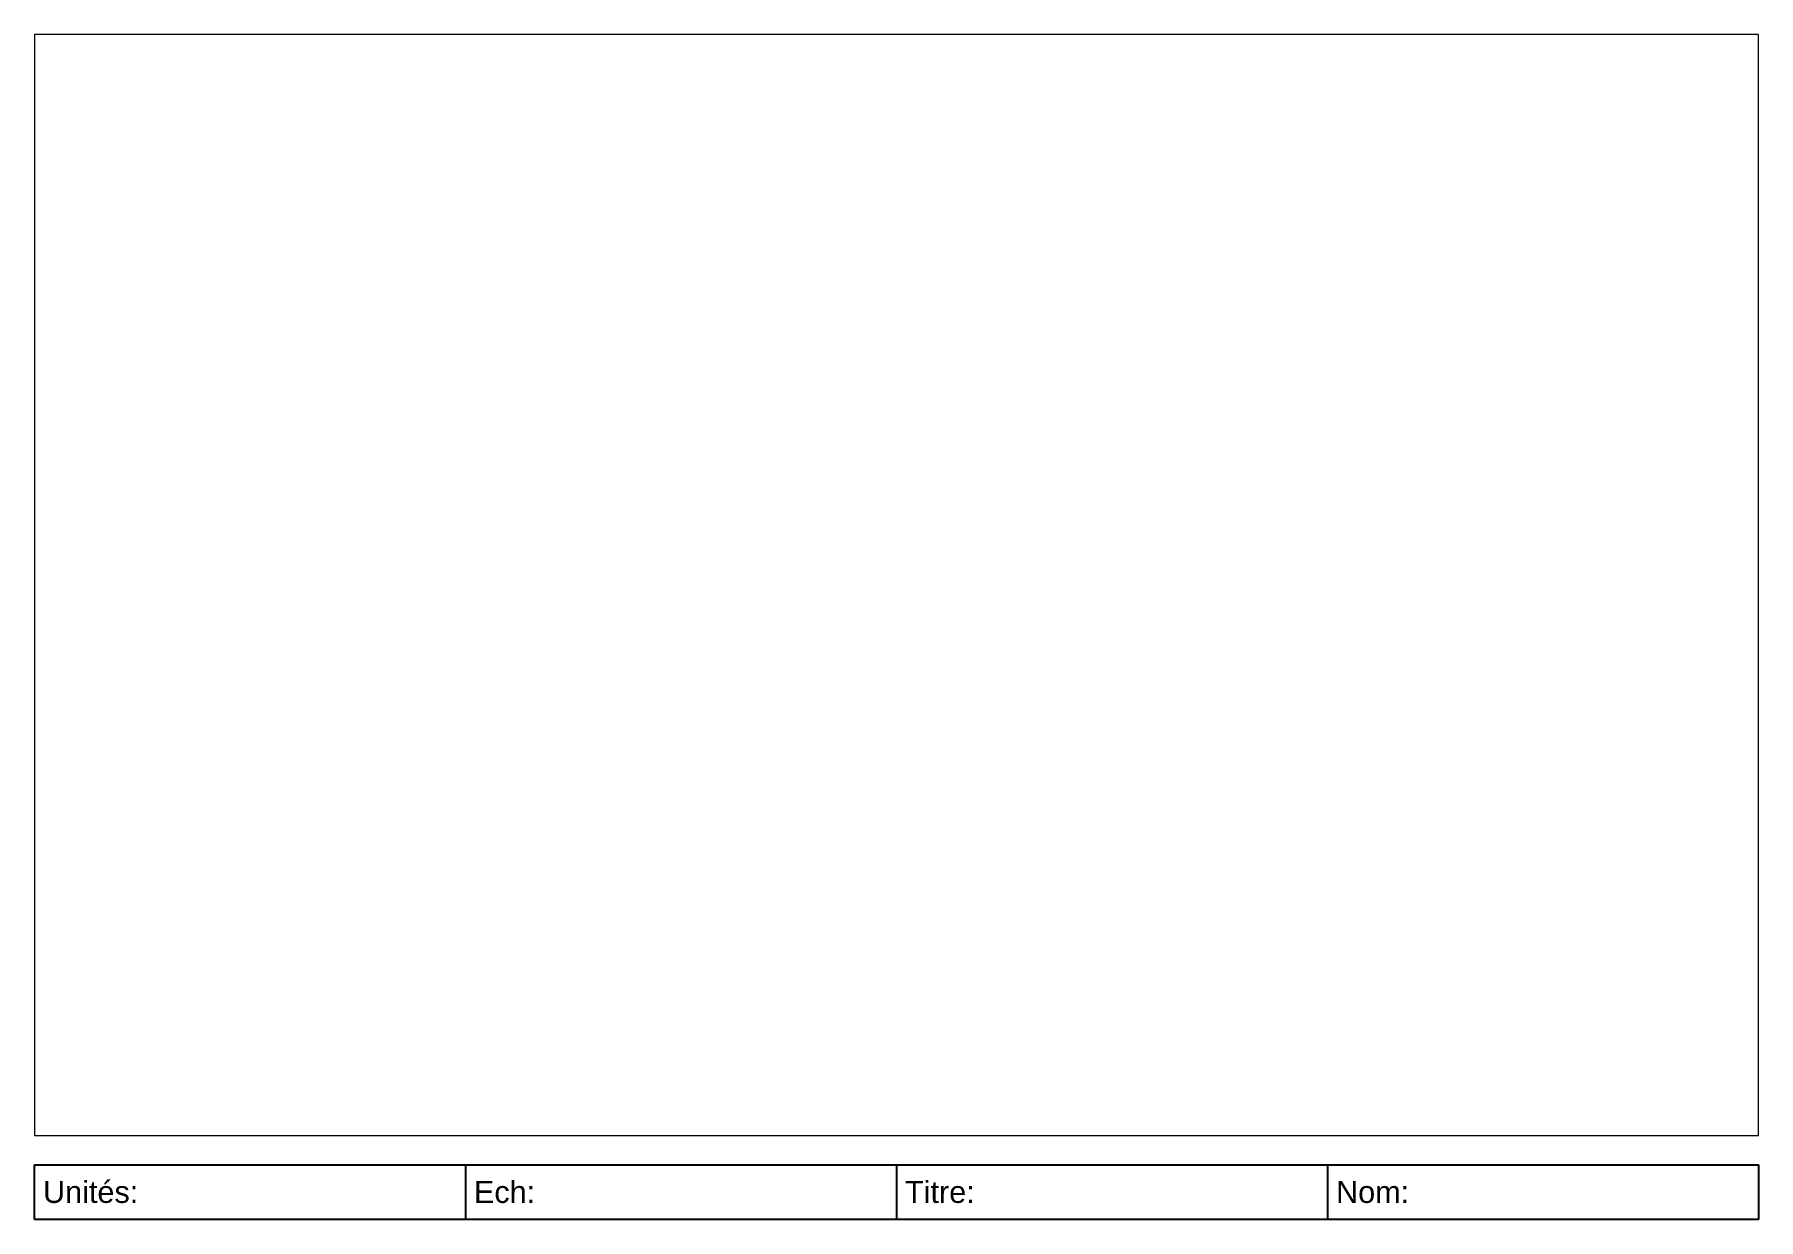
# Paper-space layout '11x17' of a CAD drawing. Header units: inches. Extents: x 0.3 to 16.1, y 0.4 to 11.2.
import ezdxf

# ---------------------------------------------------------------- set-up
doc = ezdxf.new("R2010")
doc.units = ezdxf.units.IN
doc.header["$MEASUREMENT"] = 0
doc.layers.add('Title Block', color=7, linetype='Continuous')
doc.layers.add('Viewport', color=7, linetype='Continuous')
doc.styles.get("Standard").update_dxf_attribs({"font": 'arial.ttf'})

psp = doc.layouts.new('11x17')

# ---------------------------------------------------------------- linework, layer by layer
at = {"layer": 'Title Block'}
for p, q in [((0.325, 0.876), (8.192, 0.876)), ((0.325, 0.376), (0.325, 0.876)), ((4.258, 0.876), (4.258, 0.376)), ((8.192, 0.876), (8.192, 0.376)), ((8.192, 0.876), (16.059, 0.876)), ((12.126, 0.876), (12.126, 0.376)), ((16.059, 0.876), (16.059, 0.376)), ((16.059, 0.376), (0.325, 0.376))]:
    psp.add_line(p, q, dxfattribs=at)

# ---------------------------------------------------------------- texts
at = {"layer": 'Title Block', "char_height": 0.2, "attachment_point": 4}
for s, insert in [(' Unités:', (0.325, 0.626)), (' Ech:', (4.258, 0.626)), (' Titre:', (8.192, 0.626)), (' Nom:', (12.126, 0.626))]:
    psp.add_mtext_dynamic_manual_height_columns(s, width=3.93354, gutter_width=1, heights=[0], dxfattribs=dict(at, insert=insert))

# ---------------------------------------------------------------- viewports
at = {"layer": 'Viewport'}
psp.add_viewport(center=(8.192, 6.168), size=(15.734, 10.04805), view_center_point=(11.175, 7.86), view_height=10.04805, dxfattribs=at)

doc.saveas('drawing.dxf')
